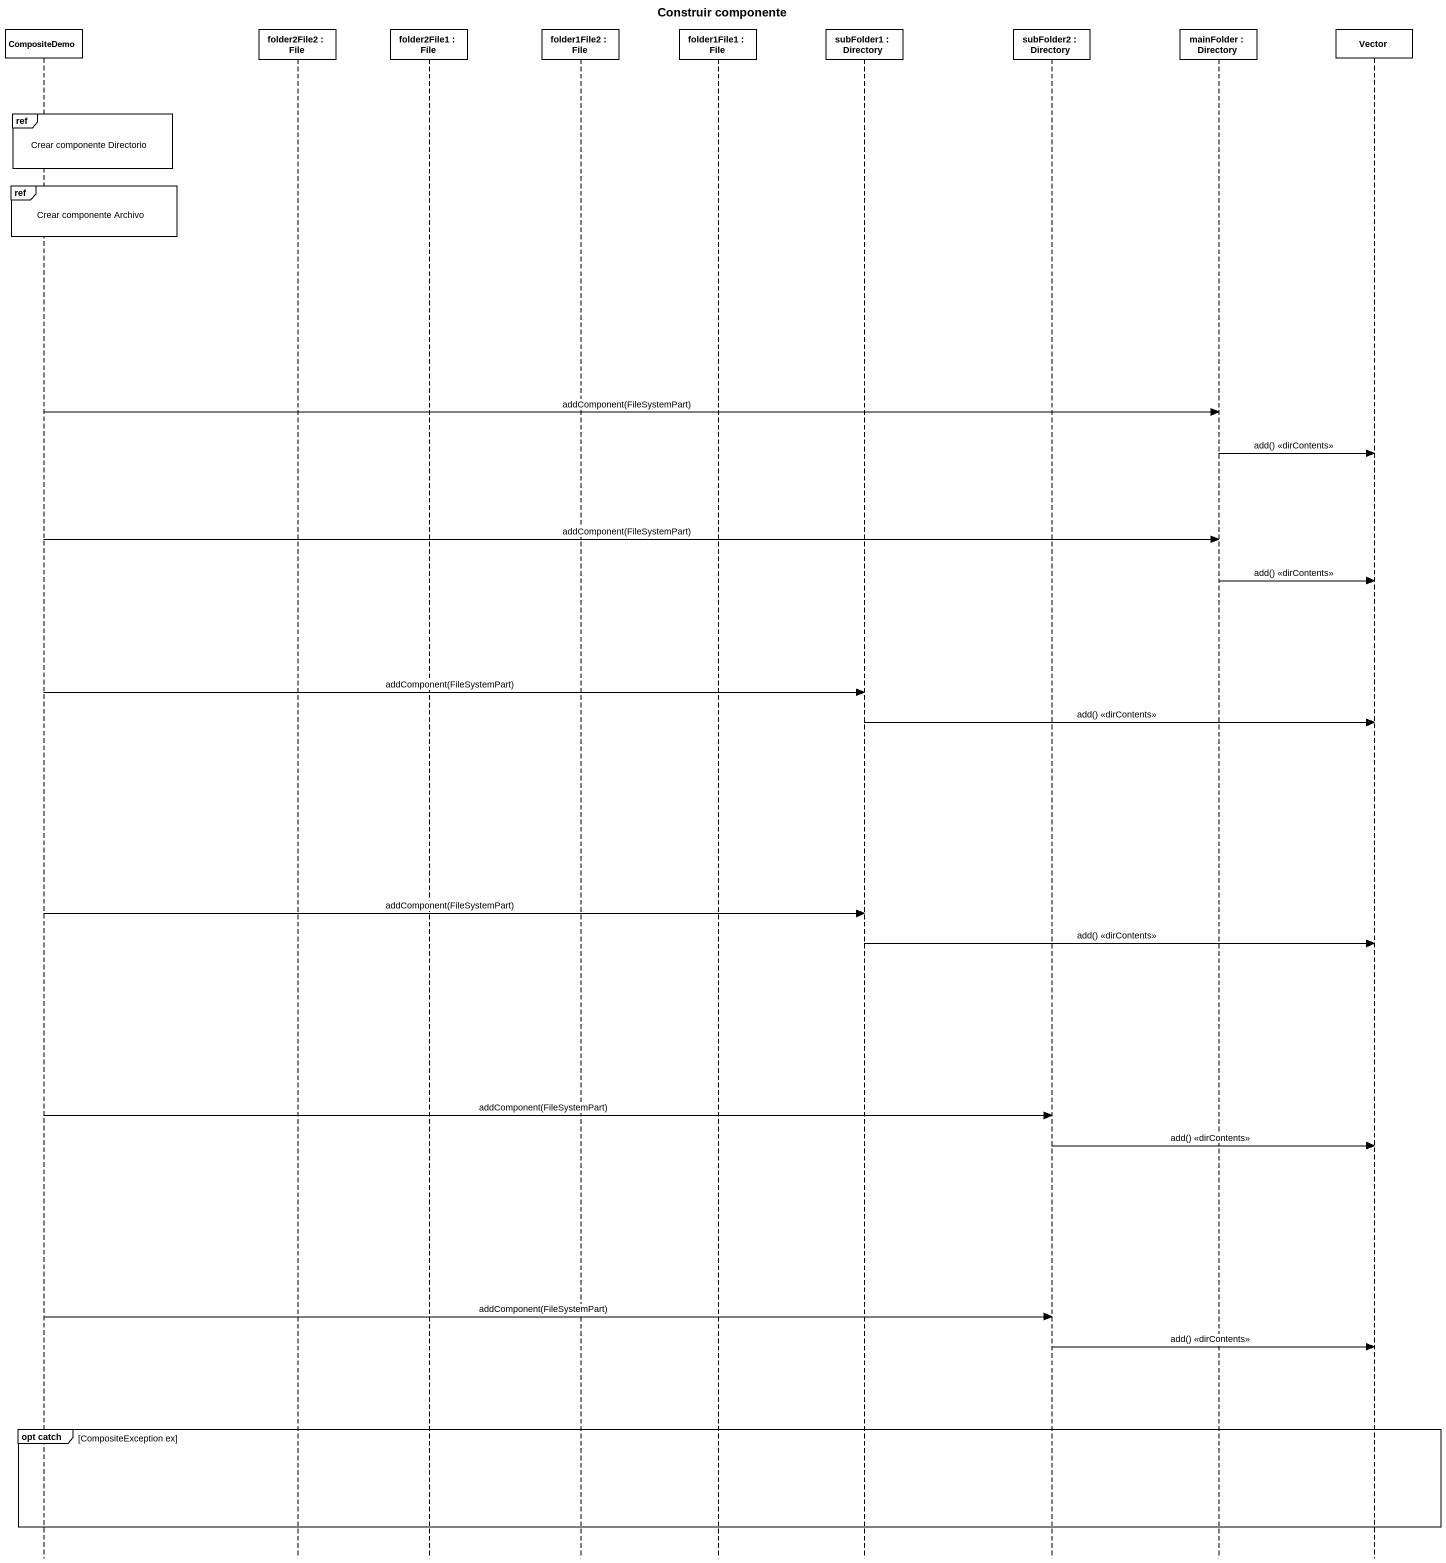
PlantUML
@startuml
title Construir componente
hide footbox
participant CompositeDemo
participant "folder2File2 : File" as folder2File2
participant "folder2File1 : File" as folder2File1
participant "folder1File2 : File" as folder1File2
participant "folder1File1 : File" as folder1File1
participant "subFolder1 : Directory" as subFolder1
participant "subFolder2 : Directory" as subFolder2
participant "mainFolder : Directory" as mainFolder
participant Vector

ref over CompositeDemo : Crear componente Directorio
ref over CompositeDemo : Crear componente Archivo
CompositeDemo -> mainFolder : addComponent(FileSystemPart)
mainFolder -> Vector : add() <<dirContents>>
CompositeDemo -> mainFolder : addComponent(FileSystemPart)
mainFolder -> Vector : add() <<dirContents>>
CompositeDemo -> subFolder1 : addComponent(FileSystemPart)
subFolder1 -> Vector : add() <<dirContents>>
CompositeDemo -> subFolder1 : addComponent(FileSystemPart)
subFolder1 -> Vector : add() <<dirContents>>
CompositeDemo -> subFolder2 : addComponent(FileSystemPart)
subFolder2 -> Vector : add() <<dirContents>>
CompositeDemo -> subFolder2 : addComponent(FileSystemPart)
subFolder2 -> Vector : add() <<dirContents>>
group opt catch [CompositeException ex]
end
@enduml
